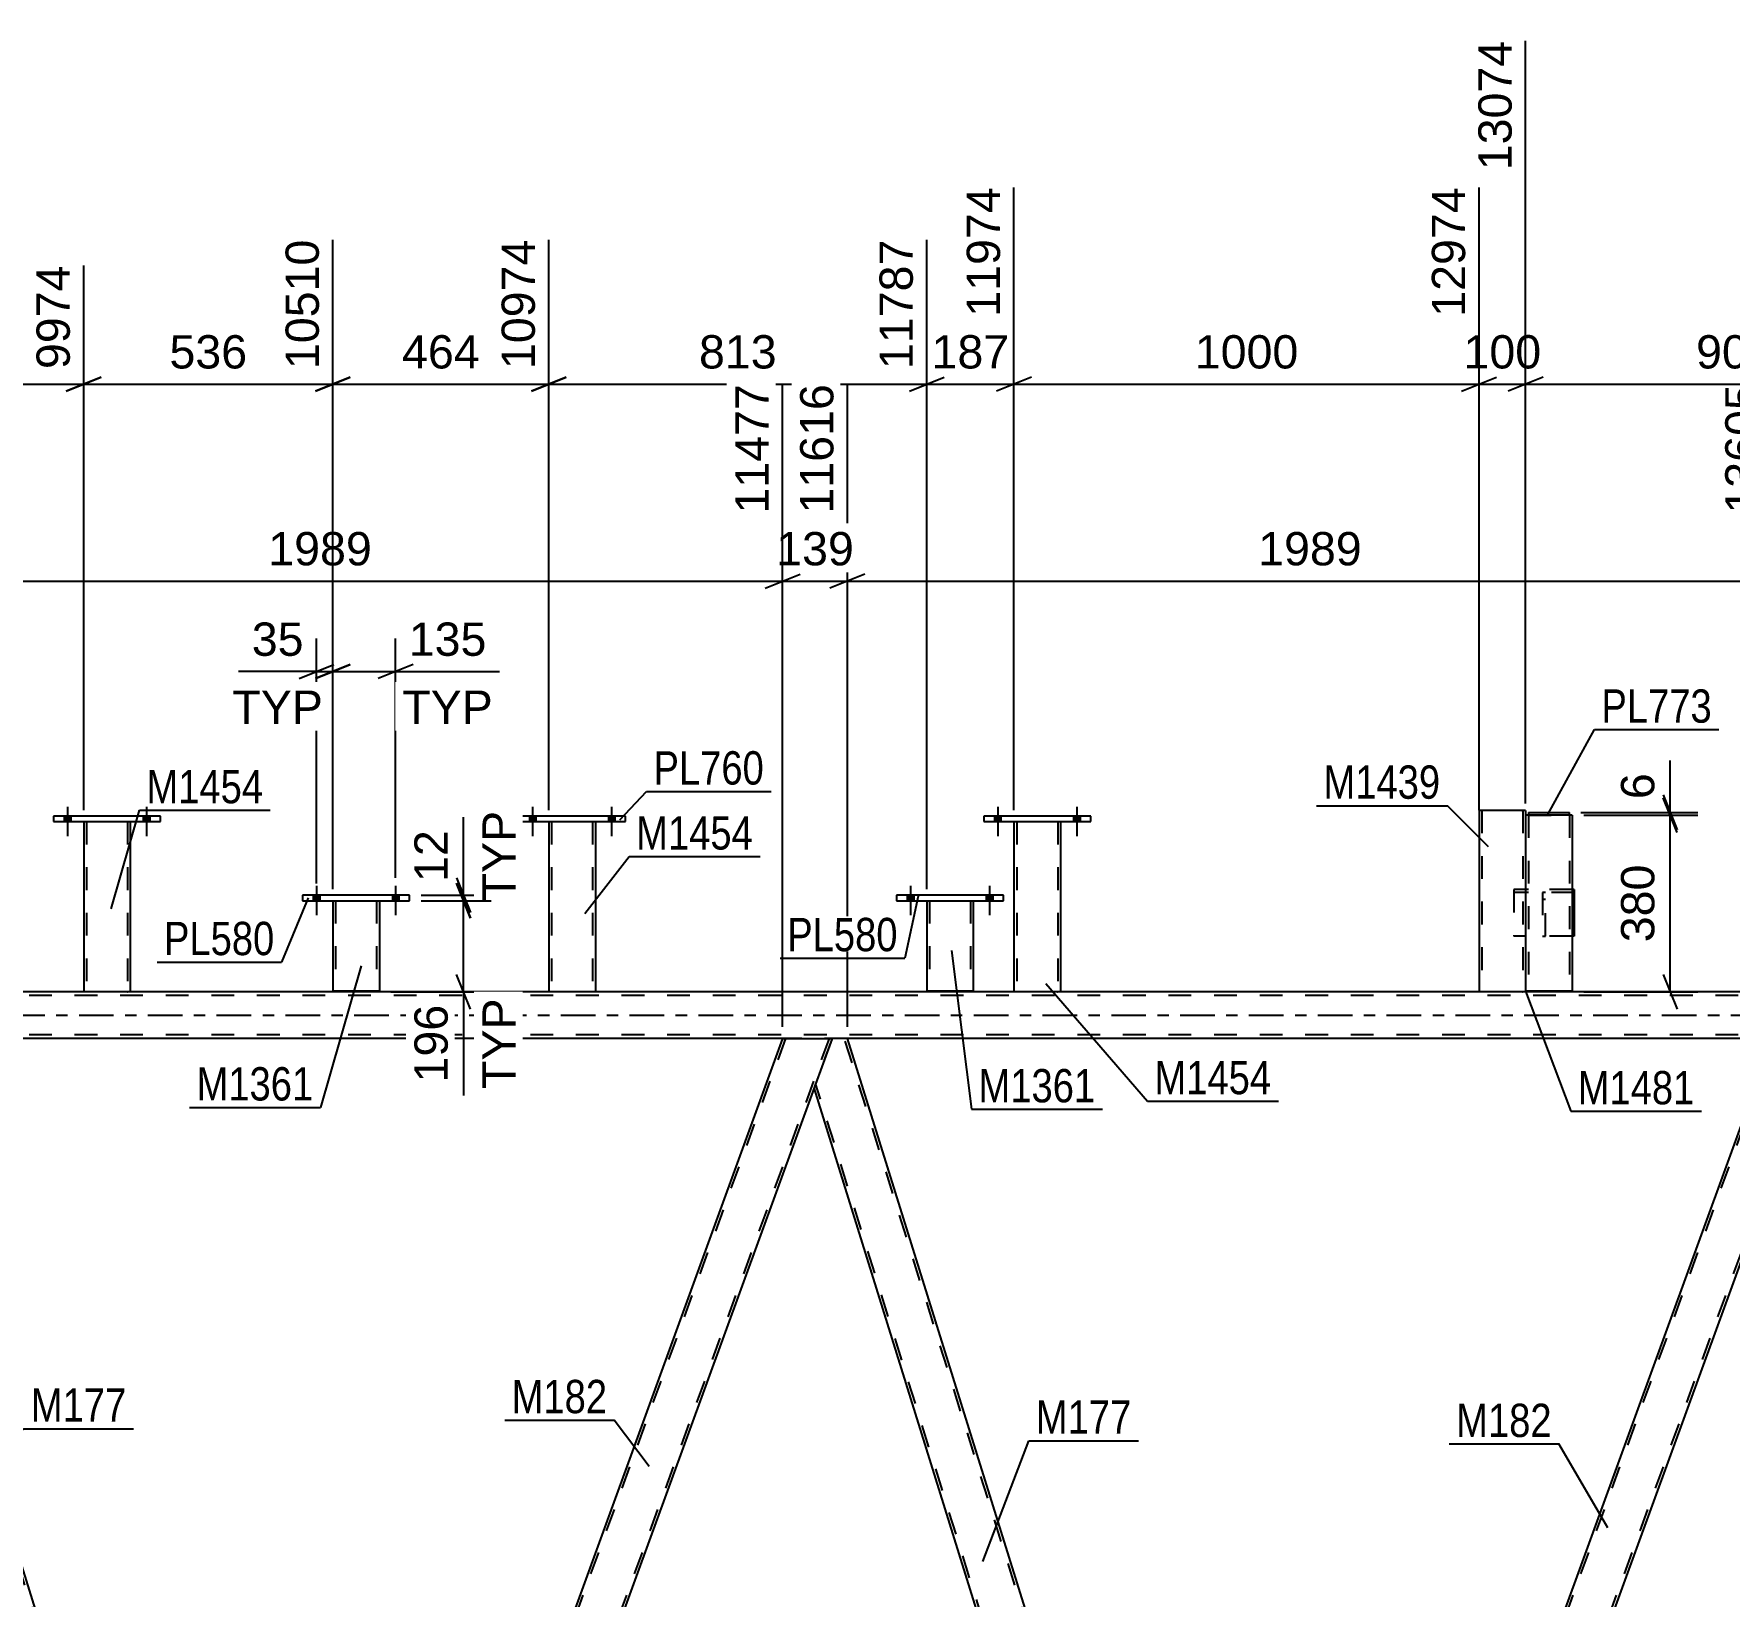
# Model space of a CAD drawing. Header units: millimetres. Extents: x 0 to 1189, y 0 to 841.
# Drawn here: x 492.5 to 638.3, y 546.6 to 680.9 of the extents above; entities that cross this region are included whole.
import ezdxf

# ---------------------------------------------------------------- set-up
doc = ezdxf.new("R2010")
doc.units = ezdxf.units.MM
doc.linetypes.add('DXK_LINE_DOT2', pattern=[3.9198, 1.9599, -1.9599])
doc.linetypes.add('DXK_LINE_DOT3', pattern=[5.9187, 2.979, -0.9799, 0.9799, -0.9799])
doc.styles.add('Arial', font='ARIAL.TTF', dxfattribs={"height": 0.2})
doc.styles.add('Arial Narrow', font='ARIALN.TTF', dxfattribs={"height": 0.2})

# ---------------------------------------------------------------- blocks, each defined once
blk = doc.blocks.new('Part-203723932-4263 - 4226')
at = {"color": 2, "linetype": 'Continuous'}
for p, q in [((616.78, 614.13), (616.78, 598.53)), ((620.78, 614.13), (616.78, 614.13)), ((620.78, 614.13), (620.78, 598.53)), ((620.74, 598.53), (616.78, 598.53)), ((620.78, 598.53), (620.74, 598.53))]:
    blk.add_line(p, q, dxfattribs=at)
at = {"color": 7, "linetype": 'DXK_LINE_DOT2'}
for p, q in [((617.02, 614.13), (617.02, 598.53)), ((620.46, 614.13), (620.48, 614.13)), ((620.48, 614.13), (620.52, 614.13)), ((620.52, 614.13), (620.54, 614.13)), ((620.54, 614.13), (620.54, 598.53)), ((620.52, 598.53), (620.54, 598.53)), ((620.78, 598.53), (620.78, 598.53))]:
    blk.add_line(p, q, dxfattribs=at)
blk = doc.blocks.new('Part-203723932-4388 - 4226')
at = {"color": 2, "linetype": 'Continuous'}
for p, q in [((476, 594.53), (474.45, 590.28)), ((477.32, 594.53), (476, 594.53)), ((514.02, 476.78), (477.32, 594.53)), ((510.91, 473.31), (474.45, 590.28)), ((514.02, 476.78), (513.85, 476.32)), ((513.85, 476.32), (512.76, 473.31))]:
    blk.add_line(p, q, dxfattribs=at)
at = {"color": 7, "linetype": 'DXK_LINE_DOT2'}
for p, q in [((476.81, 594.53), (476, 594.53)), ((513.88, 476.41), (477.07, 594.53)), ((511.16, 473.31), (474.59, 590.65)), ((514, 476.72), (513.85, 476.32)), ((512.76, 473.31), (510.91, 473.31)), ((510.95, 473.31), (510.91, 473.31))]:
    blk.add_line(p, q, dxfattribs=at)
blk = doc.blocks.new('Part-203723932-4406 - 4226')
at = {"color": 7, "linetype": 'DXK_LINE_DOT2'}
for p, q in [((557.13, 594.53), (513.01, 473.31)), ((560.88, 594.53), (516.76, 473.31)), ((556.92, 594.53), (556.88, 594.53)), ((561.13, 594.53), (559.59, 590.28)), ((560.82, 594.53), (560.62, 594.53)), ((514.02, 476.78), (512.76, 473.31)), ((517.01, 473.31), (512.76, 473.31)), ((512.76, 473.31), (512.8, 473.31))]:
    blk.add_line(p, q, dxfattribs=at)
at = {"color": 2, "linetype": 'Continuous'}
for p, q in [((556.88, 594.53), (514.02, 476.78)), ((556.88, 594.53), (556.92, 594.53)), ((556.92, 594.53), (560.62, 594.53)), ((560.62, 594.53), (561.13, 594.53)), ((559.59, 590.28), (517.01, 473.31))]:
    blk.add_line(p, q, dxfattribs=at)
blk = doc.blocks.new('Part-203723932-4421 - 4226')
at = {"color": 7, "linetype": 'DXK_LINE_DOT2'}
for p, q in [((642.27, 594.53), (598.15, 473.31)), ((646.01, 594.53), (601.89, 473.31)), ((642.05, 594.53), (642.01, 594.53)), ((646.27, 594.53), (644.67, 590.14)), ((645.95, 594.53), (645.76, 594.53)), ((599.65, 478.14), (597.89, 473.31)), ((603.9, 478.14), (602.15, 473.31)), ((602.15, 473.31), (597.89, 473.31)), ((597.89, 473.31), (597.93, 473.31))]:
    blk.add_line(p, q, dxfattribs=at)
at = {"color": 2, "linetype": 'Continuous'}
for p, q in [((642.01, 594.53), (599.65, 478.14)), ((642.01, 594.53), (642.05, 594.53)), ((642.05, 594.53), (645.76, 594.53)), ((645.76, 594.53), (646.27, 594.53)), ((644.67, 590.14), (603.9, 478.14))]:
    blk.add_line(p, q, dxfattribs=at)
blk = doc.blocks.new('Part-203723932-4437 - 4226')
at = {"color": 2, "linetype": 'Continuous'}
for p, q in [((561.13, 594.53), (559.59, 590.28)), ((562.45, 594.53), (561.13, 594.53)), ((598.73, 478.14), (562.45, 594.53)), ((594.54, 478.14), (559.59, 590.28))]:
    blk.add_line(p, q, dxfattribs=at)
at = {"color": 7, "linetype": 'DXK_LINE_DOT2'}
for p, q in [((561.95, 594.53), (561.13, 594.53)), ((599.02, 476.41), (562.2, 594.53)), ((596.3, 473.31), (559.72, 590.65)), ((596.05, 473.31), (594.54, 478.14)), ((597.89, 473.31), (599.15, 476.78)), ((599.15, 476.78), (598.73, 478.14)), ((596.05, 473.31), (597.89, 473.31)), ((596.05, 473.31), (596.08, 473.31))]:
    blk.add_line(p, q, dxfattribs=at)
blk = doc.blocks.new('Part-203723932-4756 - 4226')
at = {"color": 2, "linetype": 'Continuous'}
for p, q in [((620.78, 613.73), (620.78, 598.6)), ((624.78, 613.73), (620.78, 613.73)), ((624.78, 613.73), (624.78, 598.6)), ((624.74, 598.6), (620.78, 598.6)), ((624.78, 598.6), (624.74, 598.6))]:
    blk.add_line(p, q, dxfattribs=at)
at = {"color": 7, "linetype": 'DXK_LINE_DOT2'}
for p, q in [((621.02, 613.73), (621.02, 598.6)), ((624.52, 613.73), (624.54, 613.73)), ((624.54, 613.73), (624.54, 598.6)), ((624.46, 598.6), (624.48, 598.6)), ((624.48, 598.6), (624.52, 598.6)), ((624.52, 598.6), (624.54, 598.6)), ((624.78, 598.6), (624.78, 598.6))]:
    blk.add_line(p, q, dxfattribs=at)
blk = doc.blocks.new('Bolt-203723932-4820 - 4226')
at = {"linetype": 'Continuous'}
for points in [[(495.1, 613.17), (495.66, 613.17), (495.66, 613.65), (495.1, 613.65)], [(495.1, 613.17), (495.66, 613.17), (495.66, 613.65), (495.1, 613.65)], [(501.9, 613.17), (502.46, 613.17), (502.46, 613.65), (501.9, 613.65)], [(501.9, 613.17), (502.46, 613.17), (502.46, 613.65), (501.9, 613.65)]]:
    blk.add_hatch(color=1, dxfattribs=at).paths.add_polyline_path(points)
at = {"color": 1, "linetype": 'Continuous'}
for p, q in [((495.38, 614.45), (495.38, 611.93)), ((495.38, 614.45), (495.38, 611.93)), ((502.18, 614.45), (502.18, 611.93)), ((502.18, 614.45), (502.18, 611.93)), ((495.1, 613.65), (495.1, 613.17)), ((495.1, 613.65), (495.1, 613.17)), ((495.66, 613.65), (495.66, 613.17)), ((495.66, 613.65), (495.66, 613.17)), ((501.9, 613.65), (501.9, 613.17)), ((501.9, 613.65), (501.9, 613.17)), ((502.46, 613.65), (502.46, 613.17)), ((502.46, 613.65), (502.46, 613.17))]:
    blk.add_line(p, q, dxfattribs=at)
blk = doc.blocks.new('Part-203723932-4536 - 4226')
at = {"color": 7, "linetype": 'DXK_LINE_DOT2'}
for p, q in [((791.94, 598.21), (324.73, 598.21)), ((500.78, 598.53), (496.78, 598.53)), ((540.78, 598.53), (536.78, 598.53)), ((580.78, 598.53), (576.78, 598.53)), ((620.78, 598.53), (616.78, 598.53)), ((791.94, 594.85), (324.73, 594.85)), ((562.45, 594.53), (556.88, 594.53))]:
    blk.add_line(p, q, dxfattribs=at)
at = {"color": 2, "linetype": 'Continuous'}
for p, q in [((496.78, 598.53), (460.78, 598.53)), ((536.78, 598.53), (500.78, 598.53)), ((576.78, 598.53), (540.78, 598.53)), ((616.78, 598.53), (580.78, 598.53)), ((656.78, 598.53), (620.78, 598.53)), ((556.88, 594.53), (477.32, 594.53)), ((642.01, 594.53), (562.45, 594.53))]:
    blk.add_line(p, q, dxfattribs=at)
at = {"color": 7, "linetype": 'DXK_LINE_DOT3'}
blk.add_line((324.73, 596.53), (791.94, 596.53), dxfattribs=at)
blk = doc.blocks.new('Part-203723932-4685 - 4226')
at = {"color": 2, "linetype": 'Continuous'}
for p, q in [((566.68, 606.85), (566.68, 606.37)), ((575.88, 606.85), (566.68, 606.85)), ((575.88, 606.37), (575.88, 606.85)), ((566.68, 606.37), (575.88, 606.37))]:
    blk.add_line(p, q, dxfattribs=at)
blk = doc.blocks.new('Part-203723932-4694 - 4226')
at = {"color": 2, "linetype": 'Continuous'}
for p, q in [((496.78, 613.17), (496.78, 598.53)), ((500.78, 613.17), (500.78, 598.53)), ((500.74, 598.53), (496.78, 598.53)), ((500.78, 598.53), (500.74, 598.53))]:
    blk.add_line(p, q, dxfattribs=at)
at = {"color": 7, "linetype": 'DXK_LINE_DOT2'}
for p, q in [((496.78, 613.17), (500.78, 613.17)), ((497.02, 613.17), (497.02, 598.53)), ((500.54, 613.17), (500.54, 598.53)), ((500.52, 598.53), (500.54, 598.53)), ((500.78, 598.53), (500.78, 598.53))]:
    blk.add_line(p, q, dxfattribs=at)
blk = doc.blocks.new('Part-203723932-4712 - 4226')
at = {"color": 2, "linetype": 'Continuous'}
for p, q in [((569.28, 606.37), (569.28, 598.6)), ((573.28, 606.37), (573.28, 598.6)), ((573.24, 598.6), (569.28, 598.6)), ((573.28, 598.6), (573.24, 598.6))]:
    blk.add_line(p, q, dxfattribs=at)
at = {"color": 7, "linetype": 'DXK_LINE_DOT2'}
for p, q in [((569.28, 606.37), (573.28, 606.37)), ((569.52, 606.37), (569.52, 598.6)), ((573.04, 606.37), (573.04, 598.6)), ((573.02, 598.6), (573.04, 598.6)), ((573.28, 598.6), (573.28, 598.6))]:
    blk.add_line(p, q, dxfattribs=at)
blk = doc.blocks.new('Part-203723932-4736 - 4226')
at = {"color": 2, "linetype": 'Continuous'}
for p, q in [((518.2, 606.37), (518.2, 598.6)), ((522.2, 606.37), (522.2, 598.6)), ((522.16, 598.6), (518.2, 598.6)), ((522.2, 598.6), (522.16, 598.6))]:
    blk.add_line(p, q, dxfattribs=at)
at = {"color": 7, "linetype": 'DXK_LINE_DOT2'}
for p, q in [((518.2, 606.37), (522.2, 606.37)), ((518.44, 606.37), (518.44, 598.6)), ((521.96, 606.37), (521.96, 598.6)), ((521.94, 598.6), (521.96, 598.6)), ((522.2, 598.6), (522.2, 598.6))]:
    blk.add_line(p, q, dxfattribs=at)
blk = doc.blocks.new('Part-203723932-4741 - 4226')
at = {"color": 2, "linetype": 'Continuous'}
for p, q in [((515.6, 606.85), (515.6, 606.37)), ((524.8, 606.85), (515.6, 606.85)), ((524.8, 606.37), (524.8, 606.85)), ((515.6, 606.37), (524.8, 606.37))]:
    blk.add_line(p, q, dxfattribs=at)
blk = doc.blocks.new('Part-203723932-4761 - 4226')
at = {"color": 2, "linetype": 'Continuous'}
for p, q in [((621.02, 613.97), (621.02, 613.73)), ((621.02, 613.97), (624.54, 613.97)), ((624.54, 613.73), (624.54, 613.97))]:
    blk.add_line(p, q, dxfattribs=at)
at = {"color": 7, "linetype": 'DXK_LINE_DOT2'}
for p, q in [((621.02, 613.97), (624.54, 613.97)), ((621.02, 613.73), (624.54, 613.73)), ((624.54, 613.73), (621.02, 613.73))]:
    blk.add_line(p, q, dxfattribs=at)
blk = doc.blocks.new('Part-203723932-4906 - 4226')
at = {"color": 7, "linetype": 'DXK_LINE_DOT2'}
for p, q in [((624.78, 607.33), (619.76, 607.33)), ((619.76, 607.33), (619.76, 603.33)), ((624.96, 607.33), (619.76, 607.33)), ((624.96, 607.09), (619.76, 607.09)), ((624.96, 607.09), (619.76, 607.09)), ((624.96, 607.33), (624.96, 607.33)), ((624.78, 603.33), (619.76, 603.33))]:
    blk.add_line(p, q, dxfattribs=at)
at = {"color": 2, "linetype": 'Continuous'}
for p, q in [((624.96, 607.33), (624.78, 607.33)), ((624.96, 607.33), (624.96, 603.33)), ((624.96, 603.33), (624.78, 603.33))]:
    blk.add_line(p, q, dxfattribs=at)
blk = doc.blocks.new('Bolt-203723932-4825 - 4226')
at = {"linetype": 'Continuous'}
for points in [[(567.6, 606.37), (568.16, 606.37), (568.16, 606.85), (567.6, 606.85)], [(567.6, 606.37), (568.16, 606.37), (568.16, 606.85), (567.6, 606.85)], [(574.4, 606.37), (574.96, 606.37), (574.96, 606.85), (574.4, 606.85)], [(574.4, 606.37), (574.96, 606.37), (574.96, 606.85), (574.4, 606.85)]]:
    blk.add_hatch(color=1, dxfattribs=at).paths.add_polyline_path(points)
at = {"color": 1, "linetype": 'Continuous'}
for p, q in [((567.6, 606.85), (567.6, 606.37)), ((567.6, 606.85), (567.6, 606.37)), ((567.88, 607.65), (567.88, 605.13)), ((567.88, 607.65), (567.88, 605.13)), ((568.16, 606.85), (568.16, 606.37)), ((568.16, 606.85), (568.16, 606.37)), ((574.4, 606.85), (574.4, 606.37)), ((574.4, 606.85), (574.4, 606.37)), ((574.68, 607.65), (574.68, 605.13)), ((574.68, 607.65), (574.68, 605.13)), ((574.96, 606.85), (574.96, 606.37)), ((574.96, 606.85), (574.96, 606.37))]:
    blk.add_line(p, q, dxfattribs=at)
blk = doc.blocks.new('Bolt-203723932-4826 - 4226')
at = {"linetype": 'Continuous'}
for points in [[(575.1, 613.17), (575.66, 613.17), (575.66, 613.65), (575.1, 613.65)], [(575.1, 613.17), (575.66, 613.17), (575.66, 613.65), (575.1, 613.65)], [(581.9, 613.17), (582.46, 613.17), (582.46, 613.65), (581.9, 613.65)], [(581.9, 613.17), (582.46, 613.17), (582.46, 613.65), (581.9, 613.65)]]:
    blk.add_hatch(color=1, dxfattribs=at).paths.add_polyline_path(points)
at = {"color": 1, "linetype": 'Continuous'}
for p, q in [((575.38, 614.45), (575.38, 611.93)), ((575.38, 614.45), (575.38, 611.93)), ((582.18, 614.45), (582.18, 611.93)), ((582.18, 614.45), (582.18, 611.93)), ((575.1, 613.65), (575.1, 613.17)), ((575.1, 613.65), (575.1, 613.17)), ((575.66, 613.65), (575.66, 613.17)), ((575.66, 613.65), (575.66, 613.17)), ((581.9, 613.65), (581.9, 613.17)), ((581.9, 613.65), (581.9, 613.17)), ((582.46, 613.65), (582.46, 613.17)), ((582.46, 613.65), (582.46, 613.17))]:
    blk.add_line(p, q, dxfattribs=at)
blk = doc.blocks.new('Bolt-203723932-4827 - 4226')
at = {"linetype": 'Continuous'}
for points in [[(516.52, 606.37), (517.08, 606.37), (517.08, 606.85), (516.52, 606.85)], [(516.52, 606.37), (517.08, 606.37), (517.08, 606.85), (516.52, 606.85)], [(523.32, 606.37), (523.88, 606.37), (523.88, 606.85), (523.32, 606.85)], [(523.32, 606.37), (523.88, 606.37), (523.88, 606.85), (523.32, 606.85)]]:
    blk.add_hatch(color=1, dxfattribs=at).paths.add_polyline_path(points)
at = {"color": 1, "linetype": 'Continuous'}
for p, q in [((516.52, 606.85), (516.52, 606.37)), ((516.52, 606.85), (516.52, 606.37)), ((516.8, 607.65), (516.8, 605.13)), ((516.8, 607.65), (516.8, 605.13)), ((517.08, 606.85), (517.08, 606.37)), ((517.08, 606.85), (517.08, 606.37)), ((523.32, 606.85), (523.32, 606.37)), ((523.32, 606.85), (523.32, 606.37)), ((523.6, 607.65), (523.6, 605.13)), ((523.6, 607.65), (523.6, 605.13)), ((523.88, 606.85), (523.88, 606.37)), ((523.88, 606.85), (523.88, 606.37))]:
    blk.add_line(p, q, dxfattribs=at)
blk = doc.blocks.new('Bolt-203723932-4828 - 4226')
at = {"linetype": 'Continuous'}
for points in [[(535.1, 613.17), (535.66, 613.17), (535.66, 613.65), (535.1, 613.65)], [(535.1, 613.17), (535.66, 613.17), (535.66, 613.65), (535.1, 613.65)], [(541.9, 613.17), (542.46, 613.17), (542.46, 613.65), (541.9, 613.65)], [(541.9, 613.17), (542.46, 613.17), (542.46, 613.65), (541.9, 613.65)]]:
    blk.add_hatch(color=1, dxfattribs=at).paths.add_polyline_path(points)
at = {"color": 1, "linetype": 'Continuous'}
for p, q in [((535.38, 614.45), (535.38, 611.93)), ((535.38, 614.45), (535.38, 611.93)), ((542.18, 614.45), (542.18, 611.93)), ((542.18, 614.45), (542.18, 611.93)), ((535.1, 613.65), (535.1, 613.17)), ((535.1, 613.65), (535.1, 613.17)), ((535.66, 613.65), (535.66, 613.17)), ((535.66, 613.65), (535.66, 613.17)), ((541.9, 613.65), (541.9, 613.17)), ((541.9, 613.65), (541.9, 613.17)), ((542.46, 613.65), (542.46, 613.17)), ((542.46, 613.65), (542.46, 613.17))]:
    blk.add_line(p, q, dxfattribs=at)
blk = doc.blocks.new('Part-203723932-4851 - 4226')
at = {"color": 2, "linetype": 'Continuous'}
for p, q in [((574.18, 613.65), (574.18, 613.17)), ((583.38, 613.65), (574.18, 613.65)), ((574.18, 613.17), (583.38, 613.17)), ((583.38, 613.17), (583.38, 613.65))]:
    blk.add_line(p, q, dxfattribs=at)
blk = doc.blocks.new('Part-203723932-4856 - 4226')
at = {"color": 2, "linetype": 'Continuous'}
for p, q in [((576.78, 613.17), (576.78, 598.53)), ((580.78, 613.17), (580.78, 598.53)), ((580.74, 598.53), (576.78, 598.53)), ((580.78, 598.53), (580.74, 598.53))]:
    blk.add_line(p, q, dxfattribs=at)
at = {"color": 7, "linetype": 'DXK_LINE_DOT2'}
for p, q in [((576.78, 613.17), (580.78, 613.17)), ((577.02, 613.17), (577.02, 598.53)), ((580.54, 613.17), (580.54, 598.53)), ((580.52, 598.53), (580.54, 598.53)), ((580.78, 598.53), (580.78, 598.53))]:
    blk.add_line(p, q, dxfattribs=at)
blk = doc.blocks.new('Part-203723932-4861 - 4226')
at = {"color": 2, "linetype": 'Continuous'}
for p, q in [((534.18, 613.65), (534.18, 613.17)), ((543.38, 613.65), (534.18, 613.65)), ((534.18, 613.17), (543.38, 613.17)), ((543.38, 613.17), (543.38, 613.65))]:
    blk.add_line(p, q, dxfattribs=at)
blk = doc.blocks.new('Part-203723932-4866 - 4226')
at = {"color": 2, "linetype": 'Continuous'}
for p, q in [((536.78, 613.17), (536.78, 598.53)), ((540.78, 613.17), (540.78, 598.53)), ((540.74, 598.53), (536.78, 598.53)), ((540.78, 598.53), (540.74, 598.53))]:
    blk.add_line(p, q, dxfattribs=at)
at = {"color": 7, "linetype": 'DXK_LINE_DOT2'}
for p, q in [((536.78, 613.17), (540.78, 613.17)), ((537.02, 613.17), (537.02, 598.53)), ((540.54, 613.17), (540.54, 598.53)), ((540.52, 598.53), (540.54, 598.53)), ((540.78, 598.53), (540.78, 598.53))]:
    blk.add_line(p, q, dxfattribs=at)
blk = doc.blocks.new('Part-203723932-4867 - 4226')
at = {"color": 2, "linetype": 'Continuous'}
for p, q in [((494.18, 613.65), (494.18, 613.17)), ((503.38, 613.65), (494.18, 613.65)), ((494.18, 613.17), (503.38, 613.17)), ((503.38, 613.17), (503.38, 613.65))]:
    blk.add_line(p, q, dxfattribs=at)
blk = doc.blocks.new('Part-203723932-4905 - 4226')
at = {"color": 7, "linetype": 'DXK_LINE_DOT2'}
for p, q in [((622.48, 607.09), (622.24, 607.09)), ((622.24, 607.09), (622.24, 603.33)), ((622.48, 607.09), (622.24, 607.09)), ((622.24, 606.49), (622.48, 606.49)), ((622.48, 603.33), (622.48, 607.09)), ((622.24, 603.33), (622.48, 603.33))]:
    blk.add_line(p, q, dxfattribs=at)
blk = doc.blocks.new('StraightDimension-203723932-47990 - 4226')
at = {"color": 7, "linetype": 'Continuous'}
for p, q in [((633.8, 612.23), (632.6, 615.23)), ((625.78, 613.73), (635.6, 613.73)), ((633.2, 598.53), (633.2, 613.73)), ((632.6, 600.03), (633.8, 597.03)), ((625.78, 598.53), (635.6, 598.53))]:
    blk.add_line(p, q, dxfattribs=at)
at = {"color": 0}
blk.add_wipeout([(632.45, 610.07), (628.25, 610.07), (628.25, 602.2), (632.45, 602.2)], dxfattribs=at)
at = {"color": 3, "style": 'Arial'}
blk.add_text('380', height=2.865, rotation=90.0002, dxfattribs=at).set_placement((631.85, 602.8))
blk = doc.blocks.new('StraightDimension-203723932-49486 - 4226')
at = {"color": 7, "linetype": 'Continuous'}
for p, q in [((576.78, 614.17), (576.78, 667.71)), ((569.28, 607.37), (569.28, 663.21)), ((567.78, 650.19), (570.78, 651.39)), ((569.28, 650.79), (576.78, 650.79)), ((578.28, 651.39), (575.28, 650.19))]:
    blk.add_line(p, q, dxfattribs=at)
at = {"color": 0}
blk.add_wipeout([(576.96, 651.54), (576.96, 655.74), (569.09, 655.74), (569.09, 651.54)], dxfattribs=at)
at = {"color": 3, "style": 'Arial'}
blk.add_text('187', height=2.865, dxfattribs=at).set_placement((569.69, 652.14))
at = {"color": 0, "linetype": 'Continuous'}
blk.add_wipeout([(576.18, 668.31), (571.98, 668.31), (571.98, 655.99), (576.18, 655.99)], dxfattribs=at)
at = {"color": 3, "linetype": 'Continuous', "style": 'Arial'}
blk.add_text('11974', height=2.865, rotation=90.0002, dxfattribs=at).set_placement((575.58, 656.59))
blk = doc.blocks.new('StraightDimension-203723932-12420 - 4226')
at = {"color": 7, "linetype": 'Continuous'}
for p, q in [((562.45, 595.53), (562.45, 650.77)), ((642.01, 595.53), (642.01, 650.77)), ((563.95, 634.46), (560.95, 633.26)), ((640.51, 633.26), (643.51, 634.46)), ((562.45, 633.86), (642.01, 633.86))]:
    blk.add_line(p, q, dxfattribs=at)
at = {"color": 0}
blk.add_wipeout([(607.28, 634.61), (607.28, 638.81), (597.18, 638.81), (597.18, 634.61)], dxfattribs=at)
at = {"color": 3, "style": 'Arial'}
blk.add_text('1989', height=2.865, dxfattribs=at).set_placement((597.78, 635.21))
at = {"color": 0, "linetype": 'Continuous'}
blk.add_wipeout([(641.41, 651.37), (637.21, 651.37), (637.21, 639.06), (641.41, 639.06)], dxfattribs=at)
at = {"color": 3, "linetype": 'Continuous', "style": 'Arial'}
blk.add_text('13605', height=2.865, rotation=90.0002, dxfattribs=at).set_placement((640.81, 639.66))
blk = doc.blocks.new('StraightDimension-203723932-49487 - 4226')
at = {"color": 7, "linetype": 'Continuous'}
for p, q in [((536.78, 614.17), (536.78, 663.21)), ((569.28, 607.37), (569.28, 663.21)), ((538.28, 651.39), (535.28, 650.19)), ((536.78, 650.79), (569.28, 650.79)), ((567.78, 650.19), (570.78, 651.39))]:
    blk.add_line(p, q, dxfattribs=at)
at = {"color": 0}
blk.add_wipeout([(556.96, 651.54), (556.96, 655.74), (549.09, 655.74), (549.09, 651.54)], dxfattribs=at)
at = {"color": 3, "style": 'Arial'}
blk.add_text('813', height=2.865, dxfattribs=at).set_placement((549.69, 652.14))
at = {"color": 0, "linetype": 'Continuous'}
blk.add_wipeout([(568.68, 663.81), (564.48, 663.81), (564.48, 651.49), (568.68, 651.49)], dxfattribs=at)
at = {"color": 3, "linetype": 'Continuous', "style": 'Arial'}
blk.add_text('11787', height=2.865, rotation=90.0002, dxfattribs=at).set_placement((568.08, 652.09))
blk = doc.blocks.new('StraightDimension-203723932-19026 - 4226')
at = {"color": 7, "linetype": 'Continuous'}
for p, q in [((529.43, 606.85), (529.43, 613.55)), ((529.43, 606.85), (529.43, 613.55)), ((528.83, 608.35), (530.03, 605.35)), ((525.8, 606.85), (531.83, 606.85)), ((530.03, 604.87), (528.83, 607.87)), ((529.43, 606.37), (529.43, 606.85)), ((525.8, 606.37), (531.83, 606.37))]:
    blk.add_line(p, q, dxfattribs=at)
at = {"color": 0, "linetype": 'Continuous'}
blk.add_wipeout([(534.53, 614.69), (530.33, 614.69), (530.33, 605.71), (534.53, 605.71)], dxfattribs=at)
at = {"color": 0}
blk.add_wipeout([(528.68, 613.03), (524.48, 613.03), (524.48, 607.38), (528.68, 607.38)], dxfattribs=at)
at = {"color": 3, "linetype": 'Continuous', "style": 'Arial'}
blk.add_text('TYP', height=2.865, rotation=90.0002, dxfattribs=at).set_placement((533.93, 606.31))
at = {"color": 3, "style": 'Arial'}
blk.add_text('12', height=2.865, rotation=90.0002, dxfattribs=at).set_placement((528.08, 607.98))
blk = doc.blocks.new('StraightDimension-203723932-12421 - 4226')
at = {"color": 7, "linetype": 'Continuous'}
for p, q in [((556.88, 595.53), (556.88, 650.77)), ((562.45, 595.53), (562.45, 650.77)), ((555.38, 633.26), (558.38, 634.46)), ((563.95, 634.46), (560.95, 633.26)), ((556.88, 633.86), (562.45, 633.86))]:
    blk.add_line(p, q, dxfattribs=at)
at = {"color": 0}
blk.add_wipeout([(563.6, 634.61), (563.6, 638.81), (555.73, 638.81), (555.73, 634.61)], dxfattribs=at)
at = {"color": 3, "style": 'Arial'}
blk.add_text('139', height=2.865, dxfattribs=at).set_placement((556.33, 635.21))
at = {"color": 0, "linetype": 'Continuous'}
blk.add_wipeout([(561.85, 651.37), (557.65, 651.37), (557.65, 639.06), (561.85, 639.06)], dxfattribs=at)
at = {"color": 3, "linetype": 'Continuous', "style": 'Arial'}
blk.add_text('11616', height=2.865, rotation=90.0002, dxfattribs=at).set_placement((561.25, 639.66))
blk = doc.blocks.new('StraightDimension-203723932-12422 - 4226')
at = {"color": 7, "linetype": 'Continuous'}
for p, q in [((556.88, 595.53), (556.88, 650.77)), ((477.32, 595.53), (477.32, 648.55)), ((478.82, 634.46), (475.82, 633.26)), ((555.38, 633.26), (558.38, 634.46)), ((477.32, 633.86), (556.88, 633.86))]:
    blk.add_line(p, q, dxfattribs=at)
at = {"color": 0}
blk.add_wipeout([(522.14, 634.61), (522.14, 638.81), (512.05, 638.81), (512.05, 634.61)], dxfattribs=at)
at = {"color": 3, "style": 'Arial'}
blk.add_text('1989', height=2.865, dxfattribs=at).set_placement((512.65, 635.21))
at = {"color": 0, "linetype": 'Continuous'}
blk.add_wipeout([(556.28, 651.37), (552.08, 651.37), (552.08, 639.06), (556.28, 639.06)], dxfattribs=at)
at = {"color": 3, "linetype": 'Continuous', "style": 'Arial'}
blk.add_text('11477', height=2.865, rotation=90.0002, dxfattribs=at).set_placement((555.68, 639.66))
blk = doc.blocks.new('StraightDimension-203723932-49484 - 4226')
at = {"color": 7, "linetype": 'Continuous'}
for p, q in [((620.78, 614.73), (620.78, 680.31)), ((616.78, 614.17), (616.78, 667.71)), ((615.28, 650.19), (618.28, 651.39)), ((616.78, 650.79), (620.78, 650.79)), ((622.28, 651.39), (619.28, 650.19))]:
    blk.add_line(p, q, dxfattribs=at)
at = {"color": 0, "linetype": 'Continuous'}
blk.add_wipeout([(620.18, 680.91), (615.98, 680.91), (615.98, 668.59), (620.18, 668.59)], dxfattribs=at)
at = {"color": 0}
blk.add_wipeout([(622.71, 651.54), (622.71, 655.74), (614.84, 655.74), (614.84, 651.54)], dxfattribs=at)
at = {"color": 3, "linetype": 'Continuous', "style": 'Arial'}
blk.add_text('13074', height=2.865, rotation=90.0002, dxfattribs=at).set_placement((619.58, 669.19))
at = {"color": 3, "style": 'Arial'}
blk.add_text('100', height=2.865, dxfattribs=at).set_placement((615.44, 652.14))
blk = doc.blocks.new('StraightDimension-203723932-49490 - 4226')
at = {"color": 7, "linetype": 'Continuous'}
for p, q in [((467.12, 607.37), (467.12, 665.49)), ((496.78, 614.17), (496.78, 660.99)), ((468.62, 651.39), (465.62, 650.19)), ((467.12, 650.79), (496.78, 650.79)), ((495.28, 650.19), (498.28, 651.39))]:
    blk.add_line(p, q, dxfattribs=at)
at = {"color": 0}
blk.add_wipeout([(485.88, 651.54), (485.88, 655.74), (478.01, 655.74), (478.01, 651.54)], dxfattribs=at)
at = {"color": 3, "style": 'Arial'}
blk.add_text('741', height=2.865, dxfattribs=at).set_placement((478.61, 652.14))
at = {"color": 0, "linetype": 'Continuous'}
blk.add_wipeout([(496.18, 661.59), (491.98, 661.59), (491.98, 651.49), (496.18, 651.49)], dxfattribs=at)
at = {"color": 3, "linetype": 'Continuous', "style": 'Arial'}
blk.add_text('9974', height=2.865, rotation=90.0002, dxfattribs=at).set_placement((495.58, 652.09))
blk = doc.blocks.new('StraightDimension-203723932-19027 - 4226')
at = {"color": 7, "linetype": 'Continuous'}
for p, q in [((528.83, 607.87), (530.03, 604.87)), ((525.8, 606.37), (531.83, 606.37)), ((529.43, 598.53), (529.43, 606.37)), ((530.03, 597.03), (528.83, 600.03)), ((523.2, 598.53), (531.83, 598.53)), ((529.43, 598.53), (529.43, 589.61)), ((529.43, 598.53), (529.43, 589.61))]:
    blk.add_line(p, q, dxfattribs=at)
at = {"color": 0}
blk.add_wipeout([(528.68, 598.01), (524.48, 598.01), (524.48, 590.14), (528.68, 590.14)], dxfattribs=at)
at = {"color": 0, "linetype": 'Continuous'}
blk.add_wipeout([(534.53, 598.56), (530.33, 598.56), (530.33, 589.58), (534.53, 589.58)], dxfattribs=at)
at = {"color": 3, "linetype": 'Continuous', "style": 'Arial'}
blk.add_text('TYP', height=2.865, rotation=90.0002, dxfattribs=at).set_placement((533.93, 590.18))
at = {"color": 3, "style": 'Arial'}
blk.add_text('196', height=2.865, rotation=90.0002, dxfattribs=at).set_placement((528.08, 590.74))
blk = doc.blocks.new('StraightDimension-203723932-47989 - 4226')
at = {"color": 7, "linetype": 'Continuous'}
for p, q in [((633.2, 613.97), (633.2, 618.44)), ((633.2, 613.97), (633.2, 618.44)), ((632.6, 615.47), (633.8, 612.47)), ((633.8, 612.23), (632.6, 615.23)), ((625.54, 613.97), (635.6, 613.97)), ((633.2, 613.73), (633.2, 613.97)), ((625.78, 613.73), (635.6, 613.73))]:
    blk.add_line(p, q, dxfattribs=at)
at = {"color": 0}
blk.add_wipeout([(632.45, 617.92), (628.25, 617.92), (628.25, 614.5), (632.45, 614.5)], dxfattribs=at)
at = {"color": 3, "style": 'Arial'}
blk.add_text('6', height=2.87, rotation=90.0002, dxfattribs=at).set_placement((631.85, 615.1))
blk = doc.blocks.new('StraightDimension-203723932-19005 - 4226')
at = {"color": 7, "linetype": 'Continuous'}
for p, q in [((518.2, 607.37), (518.2, 628.93)), ((523.6, 608.33), (523.6, 628.93)), ((516.7, 625.48), (519.7, 626.68)), ((518.2, 626.08), (523.6, 626.08)), ((525.1, 626.68), (522.1, 625.48)), ((523.6, 626.08), (532.52, 626.08)), ((523.6, 626.08), (532.52, 626.08))]:
    blk.add_line(p, q, dxfattribs=at)
at = {"color": 0}
blk.add_wipeout([(532, 626.83), (532, 631.03), (524.13, 631.03), (524.13, 626.83)], dxfattribs=at)
at = {"color": 0, "linetype": 'Continuous'}
blk.add_wipeout([(532.55, 620.98), (532.55, 625.18), (523.57, 625.18), (523.57, 620.98)], dxfattribs=at)
at = {"color": 3, "style": 'Arial'}
blk.add_text('135', height=2.865, dxfattribs=at).set_placement((524.73, 627.43))
at = {"color": 3, "linetype": 'Continuous', "style": 'Arial'}
blk.add_text('TYP', height=2.865, dxfattribs=at).set_placement((524.17, 621.58))
blk = doc.blocks.new('StraightDimension-203723932-19006 - 4226')
at = {"color": 7, "linetype": 'Continuous'}
for p, q in [((516.8, 607.85), (516.8, 628.93)), ((518.2, 607.37), (518.2, 628.93)), ((516.8, 626.08), (510.1, 626.08)), ((516.8, 626.08), (510.1, 626.08)), ((515.3, 625.48), (518.3, 626.68)), ((519.7, 626.68), (516.7, 625.48)), ((516.8, 626.08), (518.2, 626.08))]:
    blk.add_line(p, q, dxfattribs=at)
at = {"color": 0}
blk.add_wipeout([(516.28, 626.83), (516.28, 631.03), (510.63, 631.03), (510.63, 626.83)], dxfattribs=at)
at = {"color": 0, "linetype": 'Continuous'}
blk.add_wipeout([(517.94, 620.98), (517.94, 625.18), (508.96, 625.18), (508.96, 620.98)], dxfattribs=at)
at = {"color": 3, "style": 'Arial'}
blk.add_text('35', height=2.865, dxfattribs=at).set_placement((511.23, 627.43))
at = {"color": 3, "linetype": 'Continuous', "style": 'Arial'}
blk.add_text('TYP', height=2.865, dxfattribs=at).set_placement((509.56, 621.58))
blk = doc.blocks.new('StraightDimension-203723932-49483 - 4226')
at = {"color": 7, "linetype": 'Continuous'}
for p, q in [((620.78, 614.73), (620.78, 680.31)), ((656.78, 614.17), (656.78, 663.21)), ((622.28, 651.39), (619.28, 650.19)), ((620.78, 650.79), (656.78, 650.79)), ((655.28, 650.19), (658.28, 651.39))]:
    blk.add_line(p, q, dxfattribs=at)
at = {"color": 0}
blk.add_wipeout([(642.71, 651.54), (642.71, 655.74), (634.84, 655.74), (634.84, 651.54)], dxfattribs=at)
at = {"color": 3, "style": 'Arial'}
blk.add_text('900', height=2.865, dxfattribs=at).set_placement((635.44, 652.14))
at = {"color": 0, "linetype": 'Continuous'}
blk.add_wipeout([(656.18, 663.81), (651.98, 663.81), (651.98, 651.49), (656.18, 651.49)], dxfattribs=at)
at = {"color": 3, "linetype": 'Continuous', "style": 'Arial'}
blk.add_text('13974', height=2.865, rotation=90.0002, dxfattribs=at).set_placement((655.58, 652.09))
blk = doc.blocks.new('StraightDimension-203723932-49485 - 4226')
at = {"color": 7, "linetype": 'Continuous'}
for p, q in [((576.78, 614.17), (576.78, 667.71)), ((616.78, 614.17), (616.78, 667.71)), ((578.28, 651.39), (575.28, 650.19)), ((576.78, 650.79), (616.78, 650.79)), ((615.28, 650.19), (618.28, 651.39))]:
    blk.add_line(p, q, dxfattribs=at)
at = {"color": 0}
blk.add_wipeout([(601.82, 651.54), (601.82, 655.74), (591.73, 655.74), (591.73, 651.54)], dxfattribs=at)
at = {"color": 3, "style": 'Arial'}
blk.add_text('1000', height=2.865, dxfattribs=at).set_placement((592.33, 652.14))
at = {"color": 0, "linetype": 'Continuous'}
blk.add_wipeout([(616.18, 668.31), (611.98, 668.31), (611.98, 655.99), (616.18, 655.99)], dxfattribs=at)
at = {"color": 3, "linetype": 'Continuous', "style": 'Arial'}
blk.add_text('12974', height=2.865, rotation=90.0002, dxfattribs=at).set_placement((615.58, 656.59))
blk = doc.blocks.new('StraightDimension-203723932-49488 - 4226')
at = {"color": 7, "linetype": 'Continuous'}
for p, q in [((518.2, 607.37), (518.2, 663.21)), ((536.78, 614.17), (536.78, 663.21)), ((519.7, 651.39), (516.7, 650.19)), ((518.2, 650.79), (536.78, 650.79)), ((535.28, 650.19), (538.28, 651.39))]:
    blk.add_line(p, q, dxfattribs=at)
at = {"color": 0}
blk.add_wipeout([(531.42, 651.54), (531.42, 655.74), (523.55, 655.74), (523.55, 651.54)], dxfattribs=at)
at = {"color": 3, "style": 'Arial'}
blk.add_text('464', height=2.865, dxfattribs=at).set_placement((524.15, 652.14))
at = {"color": 0, "linetype": 'Continuous'}
blk.add_wipeout([(536.18, 663.81), (531.98, 663.81), (531.98, 651.49), (536.18, 651.49)], dxfattribs=at)
at = {"color": 3, "linetype": 'Continuous', "style": 'Arial'}
blk.add_text('10974', height=2.865, rotation=90.0002, dxfattribs=at).set_placement((535.58, 652.09))
blk = doc.blocks.new('StraightDimension-203723932-49489 - 4226')
at = {"color": 7, "linetype": 'Continuous'}
for p, q in [((518.2, 607.37), (518.2, 663.21)), ((496.78, 614.17), (496.78, 660.99)), ((498.28, 651.39), (495.28, 650.19)), ((496.78, 650.79), (518.2, 650.79)), ((516.7, 650.19), (519.7, 651.39))]:
    blk.add_line(p, q, dxfattribs=at)
at = {"color": 0}
blk.add_wipeout([(511.42, 651.54), (511.42, 655.74), (503.55, 655.74), (503.55, 651.54)], dxfattribs=at)
at = {"color": 3, "style": 'Arial'}
blk.add_text('536', height=2.865, dxfattribs=at).set_placement((504.15, 652.14))
at = {"color": 0, "linetype": 'Continuous'}
blk.add_wipeout([(517.6, 663.81), (513.4, 663.81), (513.4, 651.49), (517.6, 651.49)], dxfattribs=at)
at = {"color": 3, "linetype": 'Continuous', "style": 'Arial'}
blk.add_text('10510', height=2.865, rotation=90.0002, dxfattribs=at).set_placement((517, 652.09))
blk = doc.blocks.new('Mark-203723932-4384 - 4226')
at = {"color": 0}
blk.add_wipeout([(500.45, 561.56), (500.45, 564.56), (492.23, 564.56), (492.23, 561.56)], dxfattribs=at)
blk.add_wipeout([(500.45, 561.56), (500.45, 564.56), (492.23, 564.56), (492.23, 561.56)], dxfattribs=at)
at = {"color": 30, "linetype": 'Continuous'}
for p, q in [((486.56, 556.61), (491.63, 560.96)), ((491.63, 560.96), (501.05, 560.96))]:
    blk.add_line(p, q, dxfattribs=at)
at = {"color": 3, "style": 'Arial Narrow'}
blk.add_text('M177', height=2.863, dxfattribs=at).set_placement((492.23, 561.56))
blk = doc.blocks.new('Mark-203723932-4259 - 4226')
at = {"color": 0}
blk.add_wipeout([(613.45, 615.14), (613.45, 618.14), (603.4, 618.14), (603.4, 615.14)], dxfattribs=at)
blk.add_wipeout([(613.45, 615.14), (613.45, 618.14), (603.4, 618.14), (603.4, 615.14)], dxfattribs=at)
at = {"color": 30, "linetype": 'Continuous'}
for p in [(602.8, 614.54), (617.59, 611)]:
    blk.add_line(p, (614.05, 614.54), dxfattribs=at)
at = {"color": 3, "style": 'Arial Narrow'}
blk.add_text('M1439', height=2.863, dxfattribs=at).set_placement((603.4, 615.14))
blk = doc.blocks.new('Mark-203723932-4852 - 4226')
at = {"color": 0}
blk.add_wipeout([(598.92, 589.73), (598.92, 592.73), (588.86, 592.73), (588.86, 589.73)], dxfattribs=at)
blk.add_wipeout([(598.92, 589.73), (598.92, 592.73), (588.86, 592.73), (588.86, 589.73)], dxfattribs=at)
at = {"color": 30, "linetype": 'Continuous'}
for p, q in [((579.51, 599.24), (588.26, 589.13)), ((588.26, 589.13), (599.52, 589.13))]:
    blk.add_line(p, q, dxfattribs=at)
at = {"color": 3, "style": 'Arial Narrow'}
blk.add_text('M1454', height=2.863, dxfattribs=at).set_placement((588.86, 589.73))
blk = doc.blocks.new('Mark-203723932-4402 - 4226')
at = {"color": 0}
blk.add_wipeout([(541.8, 562.3), (541.8, 565.3), (533.58, 565.3), (533.58, 562.3)], dxfattribs=at)
blk.add_wipeout([(541.8, 562.3), (541.8, 565.3), (533.58, 565.3), (533.58, 562.3)], dxfattribs=at)
at = {"color": 30, "linetype": 'Continuous'}
for p in [(532.98, 561.7), (545.41, 557.71)]:
    blk.add_line(p, (542.4, 561.7), dxfattribs=at)
at = {"color": 3, "style": 'Arial Narrow'}
blk.add_text('M182', height=2.863, dxfattribs=at).set_placement((533.58, 562.3))
blk = doc.blocks.new('Mark-203723932-4417 - 4226')
at = {"color": 0}
blk.add_wipeout([(623.03, 560.25), (623.03, 563.25), (614.81, 563.25), (614.81, 560.25)], dxfattribs=at)
blk.add_wipeout([(623.03, 560.25), (623.03, 563.25), (614.81, 563.25), (614.81, 560.25)], dxfattribs=at)
at = {"color": 30, "linetype": 'Continuous'}
for p in [(614.21, 559.65), (627.85, 552.44)]:
    blk.add_line(p, (623.63, 559.65), dxfattribs=at)
at = {"color": 3, "style": 'Arial Narrow'}
blk.add_text('M182', height=2.863, dxfattribs=at).set_placement((614.81, 560.25))
blk = doc.blocks.new('Mark-203723932-4433 - 4226')
at = {"color": 0}
blk.add_wipeout([(586.88, 560.53), (586.88, 563.53), (578.66, 563.53), (578.66, 560.53)], dxfattribs=at)
blk.add_wipeout([(586.88, 560.53), (586.88, 563.53), (578.66, 563.53), (578.66, 560.53)], dxfattribs=at)
at = {"color": 30, "linetype": 'Continuous'}
for p, q in [((574.09, 549.55), (578.06, 559.93)), ((578.06, 559.93), (587.48, 559.93))]:
    blk.add_line(p, q, dxfattribs=at)
at = {"color": 3, "style": 'Arial Narrow'}
blk.add_text('M177', height=2.863, dxfattribs=at).set_placement((578.66, 560.53))
blk = doc.blocks.new('Mark-203723932-4752 - 4226')
at = {"color": 0}
blk.add_wipeout([(635.31, 588.86), (635.31, 591.86), (625.26, 591.86), (625.26, 588.86)], dxfattribs=at)
blk.add_wipeout([(635.31, 588.86), (635.31, 591.86), (625.26, 591.86), (625.26, 588.86)], dxfattribs=at)
at = {"color": 30, "linetype": 'Continuous'}
for p, q in [((620.78, 598.6), (624.66, 588.26)), ((624.66, 588.26), (635.91, 588.26))]:
    blk.add_line(p, q, dxfattribs=at)
at = {"color": 3, "style": 'Arial Narrow'}
blk.add_text('M1481', height=2.863, dxfattribs=at).set_placement((625.26, 588.86))
blk = doc.blocks.new('Mark-203723932-4862 - 4226')
at = {"color": 0}
blk.add_wipeout([(554.35, 610.77), (554.35, 613.77), (544.29, 613.77), (544.29, 610.77)], dxfattribs=at)
blk.add_wipeout([(554.35, 610.77), (554.35, 613.77), (544.29, 613.77), (544.29, 610.77)], dxfattribs=at)
at = {"color": 30, "linetype": 'Continuous'}
for p, q in [((539.88, 605.26), (543.69, 610.17)), ((543.69, 610.17), (554.95, 610.17))]:
    blk.add_line(p, q, dxfattribs=at)
at = {"color": 3, "style": 'Arial Narrow'}
blk.add_text('M1454', height=2.863, dxfattribs=at).set_placement((544.29, 610.77))
blk = doc.blocks.new('Mark-203723932-4681 - 4226')
at = {"color": 0}
blk.add_wipeout([(566.78, 602.03), (566.78, 605.03), (557.28, 605.03), (557.28, 602.03)], dxfattribs=at)
blk.add_wipeout([(566.78, 602.03), (566.78, 605.03), (557.28, 605.03), (557.28, 602.03)], dxfattribs=at)
at = {"color": 30, "linetype": 'Continuous'}
for p in [(568.53, 606.75), (556.68, 601.43)]:
    blk.add_line(p, (567.38, 601.43), dxfattribs=at)
at = {"color": 3, "style": 'Arial Narrow'}
blk.add_text('PL580', height=2.863, dxfattribs=at).set_placement((557.28, 602.03))
blk = doc.blocks.new('Mark-203723932-4690 - 4226')
at = {"color": 0}
blk.add_wipeout([(512.22, 614.75), (512.22, 617.75), (502.17, 617.75), (502.17, 614.75)], dxfattribs=at)
blk.add_wipeout([(512.22, 614.75), (512.22, 617.75), (502.17, 617.75), (502.17, 614.75)], dxfattribs=at)
at = {"color": 30, "linetype": 'Continuous'}
for p, q in [((499.13, 605.68), (501.57, 614.15)), ((501.57, 614.15), (512.82, 614.15))]:
    blk.add_line(p, q, dxfattribs=at)
at = {"color": 3, "style": 'Arial Narrow'}
blk.add_text('M1454', height=2.863, dxfattribs=at).set_placement((502.17, 614.75))
blk = doc.blocks.new('Mark-203723932-4708 - 4226')
at = {"color": 0}
blk.add_wipeout([(583.78, 589.03), (583.78, 592.03), (573.73, 592.03), (573.73, 589.03)], dxfattribs=at)
blk.add_wipeout([(583.78, 589.03), (583.78, 592.03), (573.73, 592.03), (573.73, 589.03)], dxfattribs=at)
at = {"color": 30, "linetype": 'Continuous'}
for p, q in [((571.41, 602.08), (573.13, 588.43)), ((573.13, 588.43), (584.38, 588.43))]:
    blk.add_line(p, q, dxfattribs=at)
at = {"color": 3, "style": 'Arial Narrow'}
blk.add_text('M1361', height=2.863, dxfattribs=at).set_placement((573.73, 589.03))
blk = doc.blocks.new('Mark-203723932-4732 - 4226')
at = {"color": 0}
blk.add_wipeout([(516.53, 589.19), (516.53, 592.19), (506.48, 592.19), (506.48, 589.19)], dxfattribs=at)
blk.add_wipeout([(516.53, 589.19), (516.53, 592.19), (506.48, 592.19), (506.48, 589.19)], dxfattribs=at)
at = {"color": 30, "linetype": 'Continuous'}
for p in [(520.64, 600.78), (505.88, 588.59)]:
    blk.add_line(p, (517.13, 588.59), dxfattribs=at)
at = {"color": 3, "style": 'Arial Narrow'}
blk.add_text('M1361', height=2.863, dxfattribs=at).set_placement((506.48, 589.19))
blk = doc.blocks.new('Mark-203723932-4737 - 4226')
at = {"color": 0}
blk.add_wipeout([(513.19, 601.69), (513.19, 604.69), (503.68, 604.69), (503.68, 601.69)], dxfattribs=at)
blk.add_wipeout([(513.19, 601.69), (513.19, 604.69), (503.68, 604.69), (503.68, 601.69)], dxfattribs=at)
at = {"color": 30, "linetype": 'Continuous'}
for p in [(516.08, 606.62), (503.08, 601.09)]:
    blk.add_line(p, (513.79, 601.09), dxfattribs=at)
at = {"color": 3, "style": 'Arial Narrow'}
blk.add_text('PL580', height=2.863, dxfattribs=at).set_placement((503.68, 601.69))
blk = doc.blocks.new('Mark-203723932-4757 - 4226')
at = {"color": 0}
blk.add_wipeout([(636.8, 621.68), (636.8, 624.68), (627.3, 624.68), (627.3, 621.68)], dxfattribs=at)
blk.add_wipeout([(636.8, 621.68), (636.8, 624.68), (627.3, 624.68), (627.3, 621.68)], dxfattribs=at)
at = {"color": 30, "linetype": 'Continuous'}
for p, q in [((622.69, 613.78), (626.7, 621.08)), ((626.7, 621.08), (637.4, 621.08))]:
    blk.add_line(p, q, dxfattribs=at)
at = {"color": 3, "style": 'Arial Narrow'}
blk.add_text('PL773', height=2.863, dxfattribs=at).set_placement((627.3, 621.68))
blk = doc.blocks.new('Mark-203723932-4857 - 4226')
at = {"color": 0}
blk.add_wipeout([(555.29, 616.36), (555.29, 619.36), (545.78, 619.36), (545.78, 616.36)], dxfattribs=at)
blk.add_wipeout([(555.29, 616.36), (555.29, 619.36), (545.78, 619.36), (545.78, 616.36)], dxfattribs=at)
at = {"color": 30, "linetype": 'Continuous'}
for p, q in [((542.88, 613.32), (545.18, 615.76)), ((545.18, 615.76), (555.89, 615.76))]:
    blk.add_line(p, q, dxfattribs=at)
at = {"color": 3, "style": 'Arial Narrow'}
blk.add_text('PL760', height=2.863, dxfattribs=at).set_placement((545.78, 616.36))

msp = doc.modelspace()

# ---------------------------------------------------------------- block references
for name in ['Bolt-203723932-4820 - 4226', 'Bolt-203723932-4828 - 4226', 'Bolt-203723932-4826 - 4226', 'Part-203723932-4263 - 4226', 'Part-203723932-4761 - 4226', 'Part-203723932-4867 - 4226', 'Part-203723932-4694 - 4226', 'Part-203723932-4861 - 4226', 'Part-203723932-4866 - 4226', 'Part-203723932-4851 - 4226', 'Part-203723932-4856 - 4226', 'Part-203723932-4756 - 4226', 'Part-203723932-4741 - 4226', 'Bolt-203723932-4827 - 4226', 'Part-203723932-4685 - 4226', 'Bolt-203723932-4825 - 4226', 'Part-203723932-4906 - 4226', 'Part-203723932-4905 - 4226', 'Part-203723932-4736 - 4226', 'Part-203723932-4712 - 4226', 'Part-203723932-4536 - 4226', 'Part-203723932-4388 - 4226', 'Part-203723932-4406 - 4226', 'Part-203723932-4437 - 4226', 'Part-203723932-4421 - 4226']:
    msp.add_blockref(name, (0, 0))

# ---------------------------------------------------------------- next in the draw order: block references
for name in ['StraightDimension-203723932-49486 - 4226', 'StraightDimension-203723932-47990 - 4226', 'StraightDimension-203723932-19026 - 4226', 'Mark-203723932-4384 - 4226', 'Mark-203723932-4402 - 4226', 'Mark-203723932-4433 - 4226', 'Mark-203723932-4417 - 4226']:
    msp.add_blockref(name, (0, 0))

# ---------------------------------------------------------------- next in the draw order: block references
msp.add_blockref('StraightDimension-203723932-12420 - 4226', (0, 0))

# ---------------------------------------------------------------- next in the draw order: block references
for name in ['StraightDimension-203723932-49484 - 4226', 'StraightDimension-203723932-49487 - 4226', 'StraightDimension-203723932-47989 - 4226', 'Mark-203723932-4852 - 4226', 'Mark-203723932-4752 - 4226']:
    msp.add_blockref(name, (0, 0))

# ---------------------------------------------------------------- next in the draw order: block references
for name in ['StraightDimension-203723932-49483 - 4226', 'StraightDimension-203723932-49485 - 4226', 'StraightDimension-203723932-12421 - 4226', 'Mark-203723932-4708 - 4226']:
    msp.add_blockref(name, (0, 0))

# ---------------------------------------------------------------- next in the draw order: block references
for name in ['StraightDimension-203723932-12422 - 4226', 'Mark-203723932-4757 - 4226', 'Mark-203723932-4259 - 4226']:
    msp.add_blockref(name, (0, 0))

# ---------------------------------------------------------------- next in the draw order: block references
for name in ['StraightDimension-203723932-49490 - 4226', 'Mark-203723932-4862 - 4226', 'StraightDimension-203723932-19027 - 4226', 'Mark-203723932-4681 - 4226', 'Mark-203723932-4732 - 4226']:
    msp.add_blockref(name, (0, 0))

# ---------------------------------------------------------------- next in the draw order: block references
for name in ['StraightDimension-203723932-19005 - 4226', 'Mark-203723932-4857 - 4226']:
    msp.add_blockref(name, (0, 0))

# ---------------------------------------------------------------- next in the draw order: block references
msp.add_blockref('StraightDimension-203723932-19006 - 4226', (0, 0))

# ---------------------------------------------------------------- next in the draw order: block references
msp.add_blockref('StraightDimension-203723932-49488 - 4226', (0, 0))

# ---------------------------------------------------------------- next in the draw order: block references
msp.add_blockref('StraightDimension-203723932-49489 - 4226', (0, 0))

# ---------------------------------------------------------------- next in the draw order: block references
msp.add_blockref('Mark-203723932-4690 - 4226', (0, 0))

# ---------------------------------------------------------------- next in the draw order: block references
msp.add_blockref('Mark-203723932-4737 - 4226', (0, 0))

doc.saveas('drawing.dxf')
